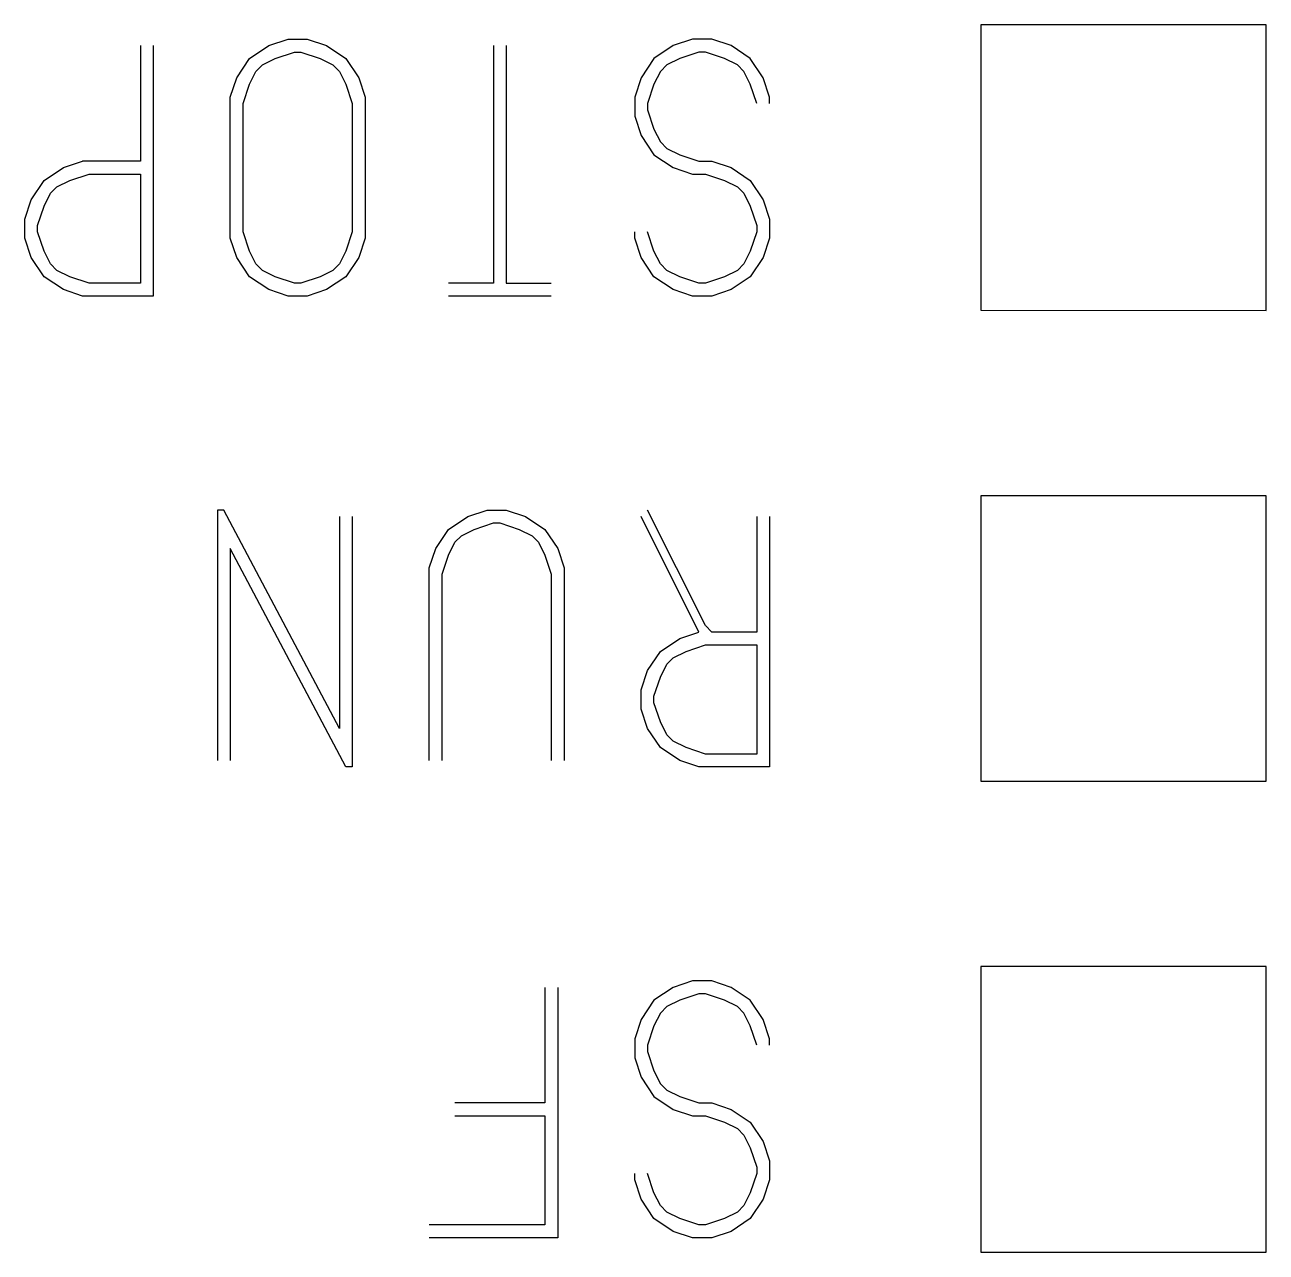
# Model space of a CAD drawing. Header units: millimetres. Extents: x 408 to 981, y 278 to 684.
# Drawn here: x 699.28 to 707.98, y 454.19 to 462.8 of the extents above; entities that cross this region are included whole.
import ezdxf

# ---------------------------------------------------------------- set-up
doc = ezdxf.new("R2010")
doc.units = ezdxf.units.MM
doc.layers.add('0007LEVEL_1', color=7, linetype='Continuous')

msp = doc.modelspace()

# ---------------------------------------------------------------- linework, layer by layer
at = {"color": 7, "linetype": 'Continuous'}
for p, q in [((707.9837, 462.7968), (705.9828, 462.7959)), ((705.9828, 462.7959), (705.9828, 460.7959)), ((707.9837, 460.7949), (707.9837, 462.7968)), ((705.9828, 460.7959), (707.9837, 460.7949)), ((707.9837, 459.4968), (705.9828, 459.4959)), ((705.9828, 459.4959), (705.9828, 457.4959)), ((707.9837, 457.4949), (707.9837, 459.4968)), ((705.9828, 457.4959), (707.9837, 457.4949)), ((707.9837, 456.1968), (705.9828, 456.1959)), ((705.9828, 456.1959), (705.9828, 454.1959)), ((707.9837, 454.1949), (707.9837, 456.1968)), ((705.9828, 454.1959), (707.9837, 454.1949))]:
    msp.add_line(p, q, dxfattribs=at)
at = {"layer": '0007LEVEL_1', "color": 7, "linetype": 'Continuous'}
for p, q in [((700.0928, 462.6509), (700.0928, 461.8409)), ((700.1828, 462.6509), (700.1828, 460.8958)), ((700.8578, 462.5608), (700.9928, 462.6509)), ((700.9928, 462.6509), (701.1278, 462.6959)), ((701.1278, 462.6959), (701.2628, 462.6959)), ((701.2628, 462.6959), (701.3978, 462.6509)), ((701.3978, 462.6509), (701.5328, 462.5608)), ((702.5678, 462.6509), (702.5678, 460.9858)), ((702.6578, 462.6509), (702.6578, 460.9858)), ((703.8278, 462.6509), (703.6928, 462.5608)), ((703.9628, 462.6959), (703.8278, 462.6509)), ((704.0978, 462.6959), (703.9628, 462.6959)), ((704.2328, 462.6509), (704.0978, 462.6959)), ((704.3678, 462.5608), (704.2328, 462.6509)), ((700.7678, 462.4259), (700.8578, 462.5608)), ((700.9478, 462.5158), (701.0378, 462.5608)), ((701.0378, 462.5608), (701.1728, 462.6059)), ((701.1728, 462.6059), (701.2178, 462.6059)), ((701.2178, 462.6059), (701.3528, 462.5608)), ((701.3528, 462.5608), (701.4428, 462.5158)), ((701.5328, 462.5608), (701.6228, 462.4259)), ((703.6928, 462.5608), (703.6028, 462.4259)), ((703.8728, 462.5608), (703.7828, 462.5158)), ((704.0078, 462.6059), (703.8728, 462.5608)), ((704.0528, 462.6059), (704.0078, 462.6059)), ((704.1878, 462.5608), (704.0528, 462.6059)), ((704.2778, 462.5158), (704.1878, 462.5608)), ((704.4578, 462.4259), (704.3678, 462.5608)), ((700.8578, 462.3809), (700.9028, 462.4708)), ((700.9028, 462.4708), (700.9478, 462.5158)), ((701.4428, 462.5158), (701.4878, 462.4708)), ((701.4878, 462.4708), (701.5328, 462.3809)), ((703.7378, 462.4708), (703.6928, 462.3809)), ((703.7828, 462.5158), (703.7378, 462.4708)), ((704.3228, 462.4708), (704.2778, 462.5158)), ((704.3678, 462.3809), (704.3228, 462.4708)), ((700.7228, 462.2909), (700.7678, 462.4259)), ((700.8128, 462.2459), (700.8578, 462.3809)), ((701.5328, 462.3809), (701.5778, 462.2459)), ((701.6228, 462.4259), (701.6678, 462.2909)), ((703.6028, 462.4259), (703.5578, 462.2909)), ((703.6928, 462.3809), (703.6478, 462.2459)), ((704.4128, 462.2459), (704.3678, 462.3809)), ((704.5028, 462.2909), (704.4578, 462.4259)), ((700.7228, 461.3009), (700.7228, 462.2909)), ((701.6678, 462.2909), (701.6678, 461.3009)), ((703.5578, 462.2909), (703.5578, 462.1559)), ((704.5028, 462.2459), (704.5028, 462.2909)), ((700.8128, 461.3459), (700.8128, 462.2459)), ((701.5778, 462.2459), (701.5778, 461.3459)), ((703.6478, 462.2459), (703.6478, 462.2009)), ((703.6478, 462.2009), (703.6928, 462.0658)), ((703.5578, 462.1559), (703.6028, 462.0208)), ((703.6028, 462.0208), (703.6928, 461.8859)), ((703.6928, 462.0658), (703.7378, 461.9758)), ((703.7378, 461.9758), (703.7828, 461.9309)), ((703.6928, 461.8859), (703.8278, 461.7959)), ((703.7828, 461.9309), (703.8728, 461.8859)), ((703.8728, 461.8859), (704.0078, 461.8409)), ((699.4178, 461.7059), (699.5528, 461.7959)), ((699.5528, 461.7959), (699.6878, 461.8409)), ((700.0928, 461.8409), (699.6878, 461.8409)), ((703.8278, 461.7959), (703.9628, 461.7509)), ((704.0078, 461.8409), (704.0978, 461.8409)), ((704.0978, 461.8409), (704.2328, 461.7959)), ((704.2328, 461.7959), (704.3678, 461.7059)), ((699.3278, 461.5709), (699.4178, 461.7059)), ((699.5078, 461.6609), (699.5978, 461.7059)), ((699.5978, 461.7059), (699.7328, 461.7509)), ((699.7328, 461.7509), (700.0928, 461.7509)), ((700.0928, 461.7509), (700.0928, 460.9858)), ((703.9628, 461.7509), (704.0528, 461.7509)), ((704.0528, 461.7509), (704.1878, 461.7059)), ((704.1878, 461.7059), (704.2778, 461.6609)), ((704.3678, 461.7059), (704.4578, 461.5709)), ((699.4178, 461.5258), (699.4628, 461.6159)), ((699.4628, 461.6159), (699.5078, 461.6609)), ((704.2778, 461.6609), (704.3228, 461.6159)), ((704.3228, 461.6159), (704.3678, 461.5258)), ((699.2828, 461.4358), (699.3278, 461.5709)), ((699.3728, 461.3909), (699.4178, 461.5258)), ((704.3678, 461.5258), (704.4128, 461.3909)), ((704.4578, 461.5709), (704.5028, 461.4358)), ((699.2828, 461.3009), (699.2828, 461.4358)), ((704.5028, 461.4358), (704.5028, 461.3009)), ((699.3728, 461.3459), (699.3728, 461.3909)), ((699.4178, 461.2109), (699.3728, 461.3459)), ((700.8578, 461.2109), (700.8128, 461.3459)), ((701.5778, 461.3459), (701.5328, 461.2109)), ((703.5578, 461.3009), (703.5578, 461.3459)), ((703.6928, 461.2109), (703.6478, 461.3459)), ((704.4128, 461.3459), (704.3678, 461.2109)), ((704.4128, 461.3909), (704.4128, 461.3459)), ((699.3278, 461.1659), (699.2828, 461.3009)), ((700.7678, 461.1659), (700.7228, 461.3009)), ((701.6678, 461.3009), (701.6228, 461.1659)), ((703.6028, 461.1659), (703.5578, 461.3009)), ((704.5028, 461.3009), (704.4578, 461.1659)), ((699.4178, 461.0309), (699.3278, 461.1659)), ((699.4628, 461.1209), (699.4178, 461.2109)), ((700.8578, 461.0309), (700.7678, 461.1659)), ((700.9028, 461.1209), (700.8578, 461.2109)), ((701.5328, 461.2109), (701.4878, 461.1209)), ((701.6228, 461.1659), (701.5328, 461.0309)), ((703.6928, 461.0309), (703.6028, 461.1659)), ((703.7378, 461.1209), (703.6928, 461.2109)), ((704.3678, 461.2109), (704.3228, 461.1209)), ((704.4578, 461.1659), (704.3678, 461.0309)), ((699.5078, 461.0759), (699.4628, 461.1209)), ((699.5978, 461.0309), (699.5078, 461.0759)), ((700.9478, 461.0759), (700.9028, 461.1209)), ((701.0378, 461.0309), (700.9478, 461.0759)), ((701.4428, 461.0759), (701.3528, 461.0309)), ((701.4878, 461.1209), (701.4428, 461.0759)), ((703.7828, 461.0759), (703.7378, 461.1209)), ((703.8728, 461.0309), (703.7828, 461.0759)), ((704.2778, 461.0759), (704.1878, 461.0309)), ((704.3228, 461.1209), (704.2778, 461.0759)), ((699.5528, 460.9408), (699.4178, 461.0309)), ((699.7328, 460.9858), (699.5978, 461.0309)), ((700.0928, 460.9858), (699.7328, 460.9858)), ((700.9928, 460.9408), (700.8578, 461.0309)), ((701.1728, 460.9858), (701.0378, 461.0309)), ((701.2178, 460.9858), (701.1728, 460.9858)), ((701.3528, 461.0309), (701.2178, 460.9858)), ((701.5328, 461.0309), (701.3978, 460.9408)), ((702.5678, 460.9858), (702.2528, 460.9858)), ((702.6578, 460.9858), (702.9728, 460.9858)), ((703.8278, 460.9408), (703.6928, 461.0309)), ((704.0078, 460.9858), (703.8728, 461.0309)), ((704.0528, 460.9858), (704.0078, 460.9858)), ((704.1878, 461.0309), (704.0528, 460.9858)), ((704.3678, 461.0309), (704.2328, 460.9408)), ((699.6878, 460.8958), (699.5528, 460.9408)), ((700.1828, 460.8958), (699.6878, 460.8958)), ((701.1278, 460.8958), (700.9928, 460.9408)), ((701.2628, 460.8958), (701.1278, 460.8958)), ((701.3978, 460.9408), (701.2628, 460.8958)), ((702.9728, 460.8958), (702.2528, 460.8958)), ((703.9628, 460.8958), (703.8278, 460.9408)), ((704.0978, 460.8958), (703.9628, 460.8958)), ((704.2328, 460.9408), (704.0978, 460.8958)), ((700.6328, 459.3959), (700.6328, 457.6408)), ((700.6778, 459.3959), (700.6328, 459.3959)), ((701.4878, 457.8659), (700.6778, 459.3959)), ((701.4878, 459.3509), (701.4878, 457.8659)), ((701.5778, 459.3509), (701.5778, 457.5958)), ((702.2528, 459.2608), (702.3878, 459.3509)), ((702.3878, 459.3509), (702.5228, 459.3959)), ((702.5228, 459.3959), (702.6578, 459.3959)), ((702.6578, 459.3959), (702.7928, 459.3509)), ((702.7928, 459.3509), (702.9278, 459.2608)), ((704.0078, 458.5409), (703.6028, 459.3509)), ((704.0528, 458.5859), (703.6478, 459.3959)), ((704.4128, 459.3509), (704.4128, 458.5409)), ((704.5028, 459.3509), (704.5028, 457.5958)), ((702.1628, 459.1259), (702.2528, 459.2608)), ((702.3428, 459.2158), (702.4328, 459.2608)), ((702.4328, 459.2608), (702.5678, 459.3059)), ((702.5678, 459.3059), (702.6128, 459.3059)), ((702.6128, 459.3059), (702.7478, 459.2608)), ((702.7478, 459.2608), (702.8378, 459.2158)), ((702.9278, 459.2608), (703.0178, 459.1259)), ((702.2528, 459.0809), (702.2978, 459.1708)), ((702.2978, 459.1708), (702.3428, 459.2158)), ((702.8378, 459.2158), (702.8828, 459.1708)), ((702.8828, 459.1708), (702.9278, 459.0809)), ((700.7228, 459.1259), (700.7228, 457.6408)), ((701.5328, 457.5958), (700.7228, 459.1259)), ((702.1178, 458.9909), (702.1628, 459.1259)), ((702.2078, 458.9459), (702.2528, 459.0809)), ((702.9278, 459.0809), (702.9728, 458.9459)), ((703.0178, 459.1259), (703.0628, 458.9909)), ((702.1178, 457.6408), (702.1178, 458.9909)), ((703.0628, 458.9909), (703.0628, 457.6408)), ((702.2078, 457.6408), (702.2078, 458.9459)), ((702.9728, 458.9459), (702.9728, 457.6408)), ((703.8728, 458.4959), (704.0078, 458.5409)), ((704.0978, 458.5409), (704.0528, 458.5859)), ((704.4128, 458.5409), (704.0978, 458.5409)), ((703.7378, 458.4059), (703.8728, 458.4959)), ((703.6478, 458.2709), (703.7378, 458.4059)), ((703.8278, 458.3609), (703.9178, 458.4059)), ((703.9178, 458.4059), (704.0528, 458.4509)), ((704.0528, 458.4509), (704.4128, 458.4509)), ((704.4128, 458.4509), (704.4128, 457.6858)), ((703.7378, 458.2259), (703.7828, 458.3159)), ((703.7828, 458.3159), (703.8278, 458.3609)), ((703.6028, 458.1358), (703.6478, 458.2709)), ((703.6928, 458.0908), (703.7378, 458.2259)), ((703.6028, 458.0009), (703.6028, 458.1358)), ((703.6928, 458.0459), (703.6928, 458.0908)), ((703.7378, 457.9109), (703.6928, 458.0459)), ((703.6478, 457.8659), (703.6028, 458.0009)), ((703.7378, 457.7309), (703.6478, 457.8659)), ((703.7828, 457.8209), (703.7378, 457.9109)), ((703.8278, 457.7759), (703.7828, 457.8209)), ((703.9178, 457.7309), (703.8278, 457.7759)), ((703.8728, 457.6408), (703.7378, 457.7309)), ((704.0528, 457.6858), (703.9178, 457.7309)), ((704.4128, 457.6858), (704.0528, 457.6858)), ((701.5778, 457.5958), (701.5328, 457.5958)), ((704.0078, 457.5958), (703.8728, 457.6408)), ((704.5028, 457.5958), (704.0078, 457.5958)), ((702.9278, 456.0509), (702.9278, 455.2409)), ((703.0178, 456.0509), (703.0178, 454.2958)), ((703.8278, 456.0509), (703.6928, 455.9609)), ((703.9628, 456.0959), (703.8278, 456.0509)), ((704.0978, 456.0959), (703.9628, 456.0959)), ((704.2328, 456.0509), (704.0978, 456.0959)), ((704.3678, 455.9609), (704.2328, 456.0509)), ((703.6928, 455.9609), (703.6028, 455.8258)), ((703.8728, 455.9609), (703.7828, 455.9158)), ((704.0078, 456.0059), (703.8728, 455.9609)), ((704.0528, 456.0059), (704.0078, 456.0059)), ((704.1878, 455.9609), (704.0528, 456.0059)), ((704.2778, 455.9158), (704.1878, 455.9609)), ((704.4578, 455.8258), (704.3678, 455.9609)), ((703.7378, 455.8708), (703.6928, 455.7809)), ((703.7828, 455.9158), (703.7378, 455.8708)), ((704.3228, 455.8708), (704.2778, 455.9158)), ((704.3678, 455.7809), (704.3228, 455.8708)), ((703.6028, 455.8258), (703.5578, 455.6909)), ((703.6928, 455.7809), (703.6478, 455.6459)), ((704.4128, 455.6459), (704.3678, 455.7809)), ((704.5028, 455.6909), (704.4578, 455.8258)), ((703.5578, 455.6909), (703.5578, 455.5559)), ((704.5028, 455.6459), (704.5028, 455.6909)), ((703.6478, 455.6459), (703.6478, 455.6009)), ((703.6478, 455.6009), (703.6928, 455.4659)), ((703.5578, 455.5559), (703.6028, 455.4209)), ((703.6028, 455.4209), (703.6928, 455.2858)), ((703.6928, 455.4659), (703.7378, 455.3758)), ((703.7378, 455.3758), (703.7828, 455.3308)), ((703.7828, 455.3308), (703.8728, 455.2858)), ((702.9278, 455.2409), (702.2978, 455.2409)), ((703.6928, 455.2858), (703.8278, 455.1959)), ((703.8728, 455.2858), (704.0078, 455.2409)), ((704.0078, 455.2409), (704.0978, 455.2409)), ((704.0978, 455.2409), (704.2328, 455.1959)), ((702.2978, 455.1509), (702.9278, 455.1509)), ((702.9278, 455.1509), (702.9278, 454.3859)), ((703.8278, 455.1959), (703.9628, 455.1509)), ((703.9628, 455.1509), (704.0528, 455.1509)), ((704.0528, 455.1509), (704.1878, 455.1059)), ((704.2328, 455.1959), (704.3678, 455.1059)), ((704.1878, 455.1059), (704.2778, 455.0609)), ((704.2778, 455.0609), (704.3228, 455.0159)), ((704.3678, 455.1059), (704.4578, 454.9709)), ((704.3228, 455.0159), (704.3678, 454.9259)), ((704.3678, 454.9259), (704.4128, 454.7908)), ((704.4578, 454.9709), (704.5028, 454.8358)), ((704.5028, 454.8358), (704.5028, 454.7009)), ((703.5578, 454.7009), (703.5578, 454.7459)), ((703.6928, 454.6109), (703.6478, 454.7459)), ((704.4128, 454.7459), (704.3678, 454.6109)), ((704.4128, 454.7908), (704.4128, 454.7459)), ((703.6028, 454.5659), (703.5578, 454.7009)), ((704.5028, 454.7009), (704.4578, 454.5659)), ((703.6928, 454.4309), (703.6028, 454.5659)), ((703.7378, 454.5209), (703.6928, 454.6109)), ((704.3678, 454.6109), (704.3228, 454.5209)), ((704.4578, 454.5659), (704.3678, 454.4309)), ((703.7828, 454.4759), (703.7378, 454.5209)), ((703.8728, 454.4309), (703.7828, 454.4759)), ((704.2778, 454.4759), (704.1878, 454.4309)), ((704.3228, 454.5209), (704.2778, 454.4759)), ((702.9278, 454.3859), (702.1178, 454.3859)), ((703.8278, 454.3408), (703.6928, 454.4309)), ((704.0078, 454.3859), (703.8728, 454.4309)), ((704.0528, 454.3859), (704.0078, 454.3859)), ((704.1878, 454.4309), (704.0528, 454.3859)), ((704.3678, 454.4309), (704.2328, 454.3408)), ((703.0178, 454.2958), (702.1178, 454.2958)), ((703.9628, 454.2958), (703.8278, 454.3408)), ((704.0978, 454.2958), (703.9628, 454.2958)), ((704.2328, 454.3408), (704.0978, 454.2958))]:
    msp.add_line(p, q, dxfattribs=at)

doc.saveas('drawing.dxf')
